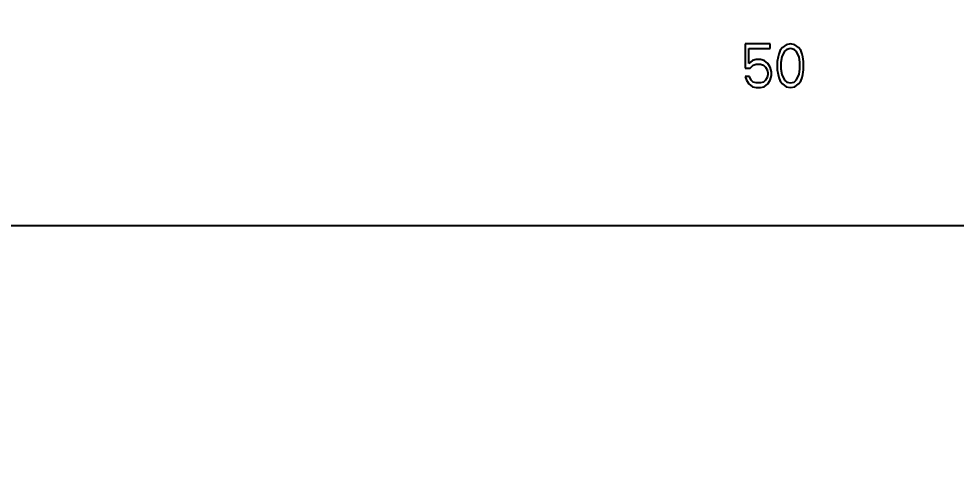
# Model space of a CAD drawing. Header units: millimetres. Extents: x 7 to 507, y -14 to 339.
# Drawn here: x 63.07 to 68.42, y 204.59 to 207.15 of the extents above; entities that cross this region are included whole.
import ezdxf

# ---------------------------------------------------------------- set-up
doc = ezdxf.new("R2010")
doc.units = ezdxf.units.MM
doc.header["$LTSCALE"] = 23.1
doc.layers.get('0').update_dxf_attribs({"linetype": 'CONTINUOUS'})
doc.layers.add('01_ASM_ALL_AXIS', color=7, linetype='CONTINUOUS')
doc.styles.get("Standard").update_dxf_attribs({"font": 'simplex.shx', "width": 0.8})
doc.dimstyles.new('DIMSTYLE_1', dxfattribs={"dimtxt": 3, "dimasz": 3, "dimexe": 2, "dimexo": 0.35, "dimgap": 0.75, "dimtad": 1, "dimdec": 3, "dimzin": 0, "dimdsep": 46, "dimtxsty": 'Standard', "dimcen": 0.09, "dimadec": 3, "dimazin": 0, "dimtp": 0.001, "dimtm": 0.001, "dimtfac": 1, "dimtdec": 3, "dimtofl": 0, "dimtmove": 0, "dimatfit": 3, "dimfxl": 0, "dimtolj": 1, "dimtzin": 0, "dimarcsym": 0})

# ---------------------------------------------------------------- blocks, each defined once
blk = doc.blocks.new('_FILLED')
at = {"color": 0, "linetype": 'ByBlock'}
blk.add_solid([(0, 0), (-1, 0.1333), (-1, -0.1333)], dxfattribs=at)
blk = doc.blocks.new('*D1516')
at = {"color": 2}
for p, q in [((81.982, 209.9585), (81.982, 214.9585)), ((81.982, 214.9585), (81.982, 209.1085)), ((68.0154, 209.9585), (81.232, 209.9585)), ((81.232, 209.9585), (83.982, 209.9585)), ((81.982, 181.4911), (81.982, 209.1085)), ((63.5681, 208.2585), (81.232, 208.2585)), ((81.232, 208.2585), (83.982, 208.2585)), ((81.982, 208.2585), (81.982, 181.4911))]:
    blk.add_line(p, q, dxfattribs=at)
at = {"color": 2, "xscale": 3, "yscale": 3, "zscale": 3}
for p, rotation in [((81.982, 209.9585), 270), ((81.982, 208.2585), 90)]:
    blk.add_blockref('_FILLED', p, dxfattribs=dict(at, rotation=rotation))

msp = doc.modelspace()

# ---------------------------------------------------------------- linework, layer by layer
at = {"color": 9}
msp.add_line((57.5681, 205.9715), (68.8681, 205.9715), dxfattribs=at)
at = {"layer": '01_ASM_ALL_AXIS', "color": 4}
for p, q in [((67.2181, 207.0085), (67.2181, 206.8702)), ((67.3598, 207.0085), (67.2181, 207.0085)), ((67.3598, 206.9819), (67.3598, 207.0085)), ((67.4515, 207.0032), (67.4306, 206.9873)), ((67.4765, 207.0085), (67.4515, 207.0032)), ((67.5015, 207.0032), (67.4765, 207.0085)), ((67.5223, 206.9873), (67.5015, 207.0032)), ((67.239, 206.8968), (67.239, 206.9819)), ((67.239, 206.9819), (67.3598, 206.9819)), ((67.4098, 206.95), (67.4056, 206.9341)), ((67.4181, 206.9713), (67.4098, 206.95)), ((67.4306, 206.9873), (67.4181, 206.9713)), ((67.4431, 206.966), (67.4265, 206.9341)), ((67.4556, 206.9766), (67.4431, 206.966)), ((67.4765, 206.9819), (67.4556, 206.9766)), ((67.4973, 206.9766), (67.4765, 206.9819)), ((67.5098, 206.966), (67.4973, 206.9766)), ((67.5265, 206.9341), (67.5098, 206.966)), ((67.5348, 206.9713), (67.5223, 206.9873)), ((67.5431, 206.95), (67.5348, 206.9713)), ((67.5473, 206.9341), (67.5431, 206.95)), ((67.2598, 206.9128), (67.239, 206.8968)), ((67.2473, 206.8702), (67.264, 206.8862)), ((67.2806, 206.9181), (67.2598, 206.9128)), ((67.264, 206.8862), (67.2806, 206.8915)), ((67.3056, 206.9181), (67.2806, 206.9181)), ((67.2806, 206.8915), (67.3056, 206.8915)), ((67.3265, 206.9128), (67.3056, 206.9181)), ((67.3056, 206.8915), (67.3223, 206.8862)), ((67.3223, 206.8862), (67.3348, 206.8756)), ((67.3473, 206.8968), (67.3265, 206.9128)), ((67.3598, 206.8756), (67.3473, 206.8968)), ((67.4056, 206.9341), (67.4015, 206.9075)), ((67.4015, 206.9075), (67.4015, 206.8596)), ((67.4265, 206.9341), (67.4223, 206.9022)), ((67.4223, 206.9022), (67.4223, 206.8649)), ((67.5306, 206.9022), (67.5265, 206.9341)), ((67.5306, 206.8649), (67.5306, 206.9022)), ((67.5515, 206.9075), (67.5473, 206.9341)), ((67.5515, 206.8596), (67.5515, 206.9075)), ((67.2181, 206.8702), (67.2473, 206.8702)), ((67.3348, 206.8756), (67.3431, 206.8596)), ((67.3431, 206.8596), (67.3473, 206.8436)), ((67.3473, 206.833), (67.3431, 206.817)), ((67.3473, 206.8436), (67.3473, 206.833)), ((67.3681, 206.849), (67.3598, 206.8756)), ((67.3681, 206.8277), (67.3681, 206.849)), ((67.4015, 206.8596), (67.4056, 206.833)), ((67.4056, 206.833), (67.4098, 206.817)), ((67.4223, 206.8649), (67.4265, 206.833)), ((67.4265, 206.833), (67.4431, 206.8011)), ((67.5098, 206.8011), (67.5265, 206.833)), ((67.5265, 206.833), (67.5306, 206.8649)), ((67.5431, 206.817), (67.5473, 206.833)), ((67.5473, 206.833), (67.5515, 206.8596)), ((67.2181, 206.8224), (67.2265, 206.8011)), ((67.2431, 206.8224), (67.2181, 206.8224)), ((67.2265, 206.8011), (67.239, 206.7798)), ((67.239, 206.7798), (67.2598, 206.7639)), ((67.2515, 206.8011), (67.2431, 206.8224)), ((67.264, 206.7904), (67.2515, 206.8011)), ((67.2806, 206.7851), (67.264, 206.7904)), ((67.3056, 206.7851), (67.2806, 206.7851)), ((67.3223, 206.7904), (67.3056, 206.7851)), ((67.3348, 206.8011), (67.3223, 206.7904)), ((67.3265, 206.7639), (67.3473, 206.7798)), ((67.3431, 206.817), (67.3348, 206.8011)), ((67.3473, 206.7798), (67.3598, 206.8011)), ((67.3598, 206.8011), (67.3681, 206.8277)), ((67.4098, 206.817), (67.4181, 206.7958)), ((67.4181, 206.7958), (67.4306, 206.7798)), ((67.4306, 206.7798), (67.4515, 206.7639)), ((67.4431, 206.8011), (67.4556, 206.7904)), ((67.4556, 206.7904), (67.4765, 206.7851)), ((67.4765, 206.7851), (67.4973, 206.7904)), ((67.4973, 206.7904), (67.5098, 206.8011)), ((67.5015, 206.7639), (67.5223, 206.7798)), ((67.5223, 206.7798), (67.5348, 206.7958)), ((67.5348, 206.7958), (67.5431, 206.817)), ((67.2598, 206.7639), (67.2806, 206.7585)), ((67.2806, 206.7585), (67.3056, 206.7585)), ((67.3056, 206.7585), (67.3265, 206.7639)), ((67.4515, 206.7639), (67.4765, 206.7585)), ((67.4765, 206.7585), (67.5015, 206.7639))]:
    msp.add_line(p, q, dxfattribs=at)

# ---------------------------------------------------------------- dimensions: what is measured, and where the dimension line sits
at = {"color": 2}
dim = msp.add_linear_dim(base=(81.982, 208.2585), p1=(67.6654, 209.9585), p2=(63.2181, 208.2585), angle=270, text='*1.70{\\fSymbol_ASME;\\W1.0;±}0.20', dimstyle='DIMSTYLE_1', dxfattribs=at)
dim.commit()
dim.dimension.update_dxf_attribs({"geometry": '*D1516', "text_midpoint": (81.982, 181.4911), "dimtype": 160})

doc.saveas('drawing.dxf')
